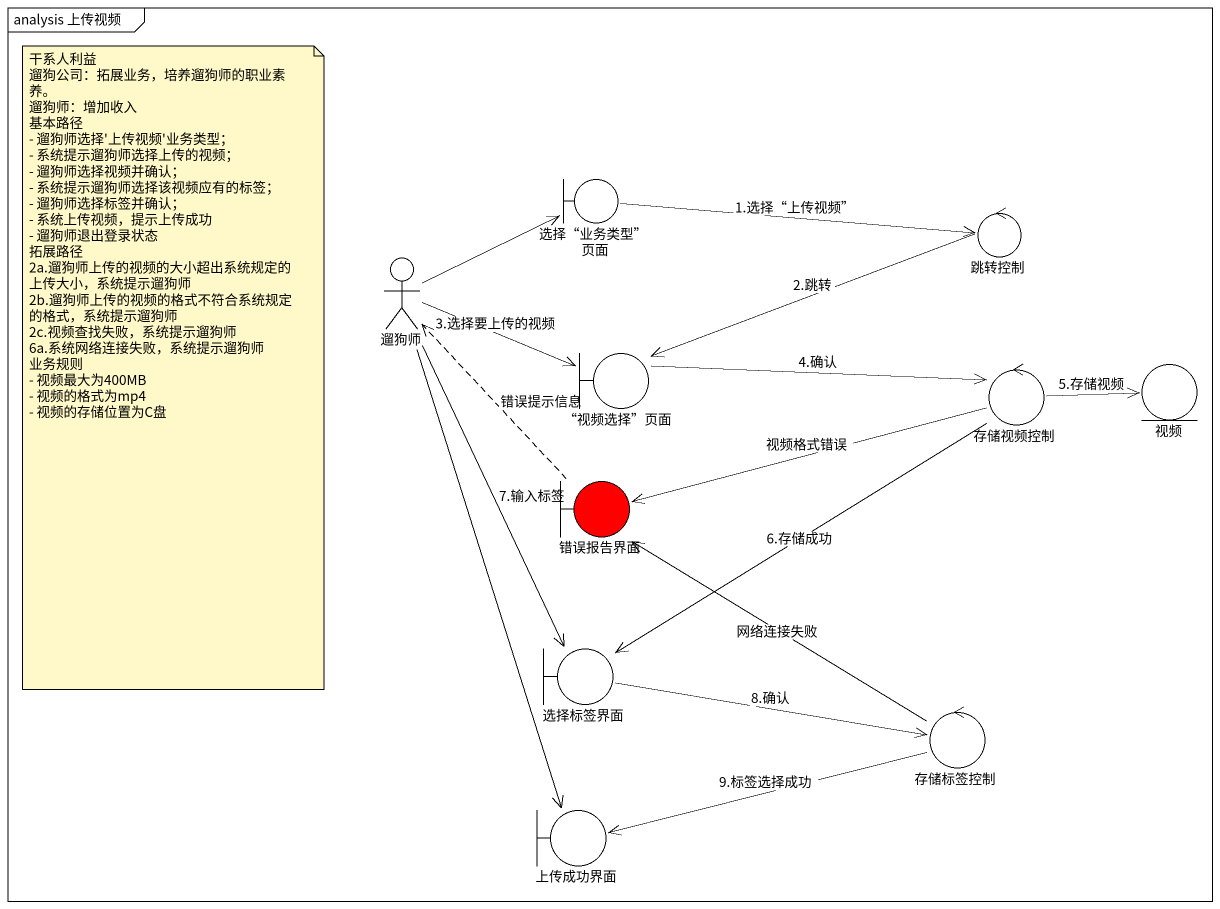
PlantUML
@startuml
mainframe analysis 上传视频
boundary "选择“业务类型”页面" as 选择_业务类型_页面
control 跳转控制
actor 遛狗师
boundary "“视频选择”页面" as 视频选择_页面
control 存储视频控制
entity 视频
boundary 错误报告界面 #FF0000
boundary 选择标签界面
control 存储标签控制
boundary 上传成功界面
选择_业务类型_页面 -right-> 跳转控制 : 1.选择“上传视频”
跳转控制 -left-> 视频选择_页面 : 2.跳转
遛狗师 -right-> 选择_业务类型_页面
遛狗师 -right-> 视频选择_页面 : 3.选择要上传的视频
遛狗师 --> 选择标签界面 : 7.输入标签
遛狗师 --> 上传成功界面
视频选择_页面 -right-> 存储视频控制 : 4.确认
存储视频控制 -right-> 视频 : 5.存储视频
存储视频控制 -left-> 错误报告界面 : 视频格式错误
存储视频控制 --> 选择标签界面 : 6.存储成功
错误报告界面 .up.> 遛狗师 : 错误提示信息
选择标签界面 -right-> 存储标签控制 : 8.确认
存储标签控制 -up-> 错误报告界面 : 网络连接失败
存储标签控制 -left-> 上传成功界面 : 9.标签选择成功
note as N1
  干系人利益
  遛狗公司：拓展业务，培养遛狗师的职业素养。
  遛狗师：增加收入
  基本路径
  - 遛狗师选择'上传视频'业务类型；
  - 系统提示遛狗师选择上传的视频；
  - 遛狗师选择视频并确认；
  - 系统提示遛狗师选择该视频应有的标签；
  - 遛狗师选择标签并确认；
  - 系统上传视频，提示上传成功
  - 遛狗师退出登录状态
  拓展路径
  2a.遛狗师上传的视频的大小超出系统规定的上传大小，系统提示遛狗师
  2b.遛狗师上传的视频的格式不符合系统规定的格式，系统提示遛狗师
  2c.视频查找失败，系统提示遛狗师
  6a.系统网络连接失败，系统提示遛狗师
  业务规则
  - 视频最大为400MB
  - 视频的格式为mp4
  - 视频的存储位置为C盘
end note
@enduml
